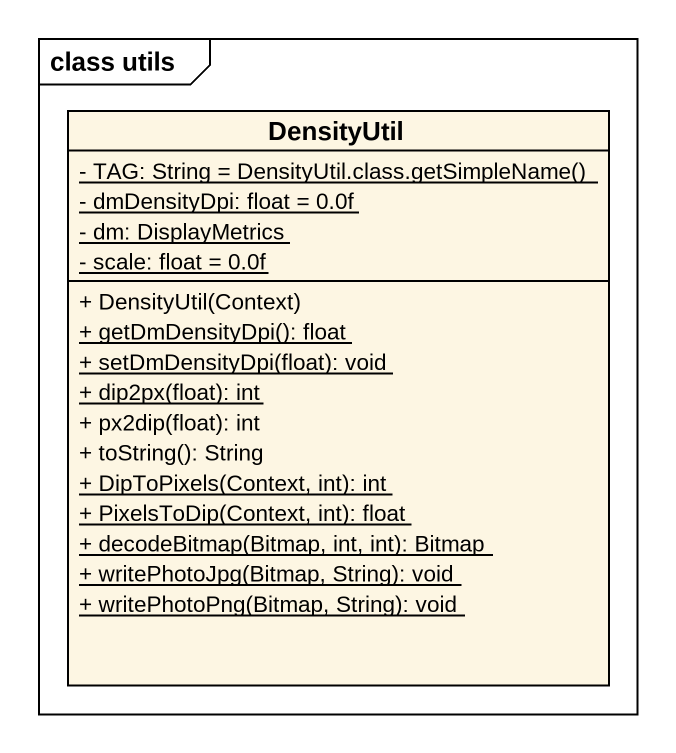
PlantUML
@startuml
mainframe class utils
hide circle
hide empty members
skinparam classAttributeIconSize 0
class DensityUtil {
  {static} {field} - TAG: String = DensityUtil.class.getSimpleName()
  {static} - dmDensityDpi: float = 0.0f
  {static} - dm: DisplayMetrics
  {static} - scale: float = 0.0f
  + DensityUtil(Context)
  {static} + getDmDensityDpi(): float
  {static} + setDmDensityDpi(float): void
  {static} + dip2px(float): int
  + px2dip(float): int
  + toString(): String
  {static} + DipToPixels(Context, int): int
  {static} + PixelsToDip(Context, int): float
  {static} + decodeBitmap(Bitmap, int, int): Bitmap
  {static} + writePhotoJpg(Bitmap, String): void
  {static} + writePhotoPng(Bitmap, String): void
}
@enduml
